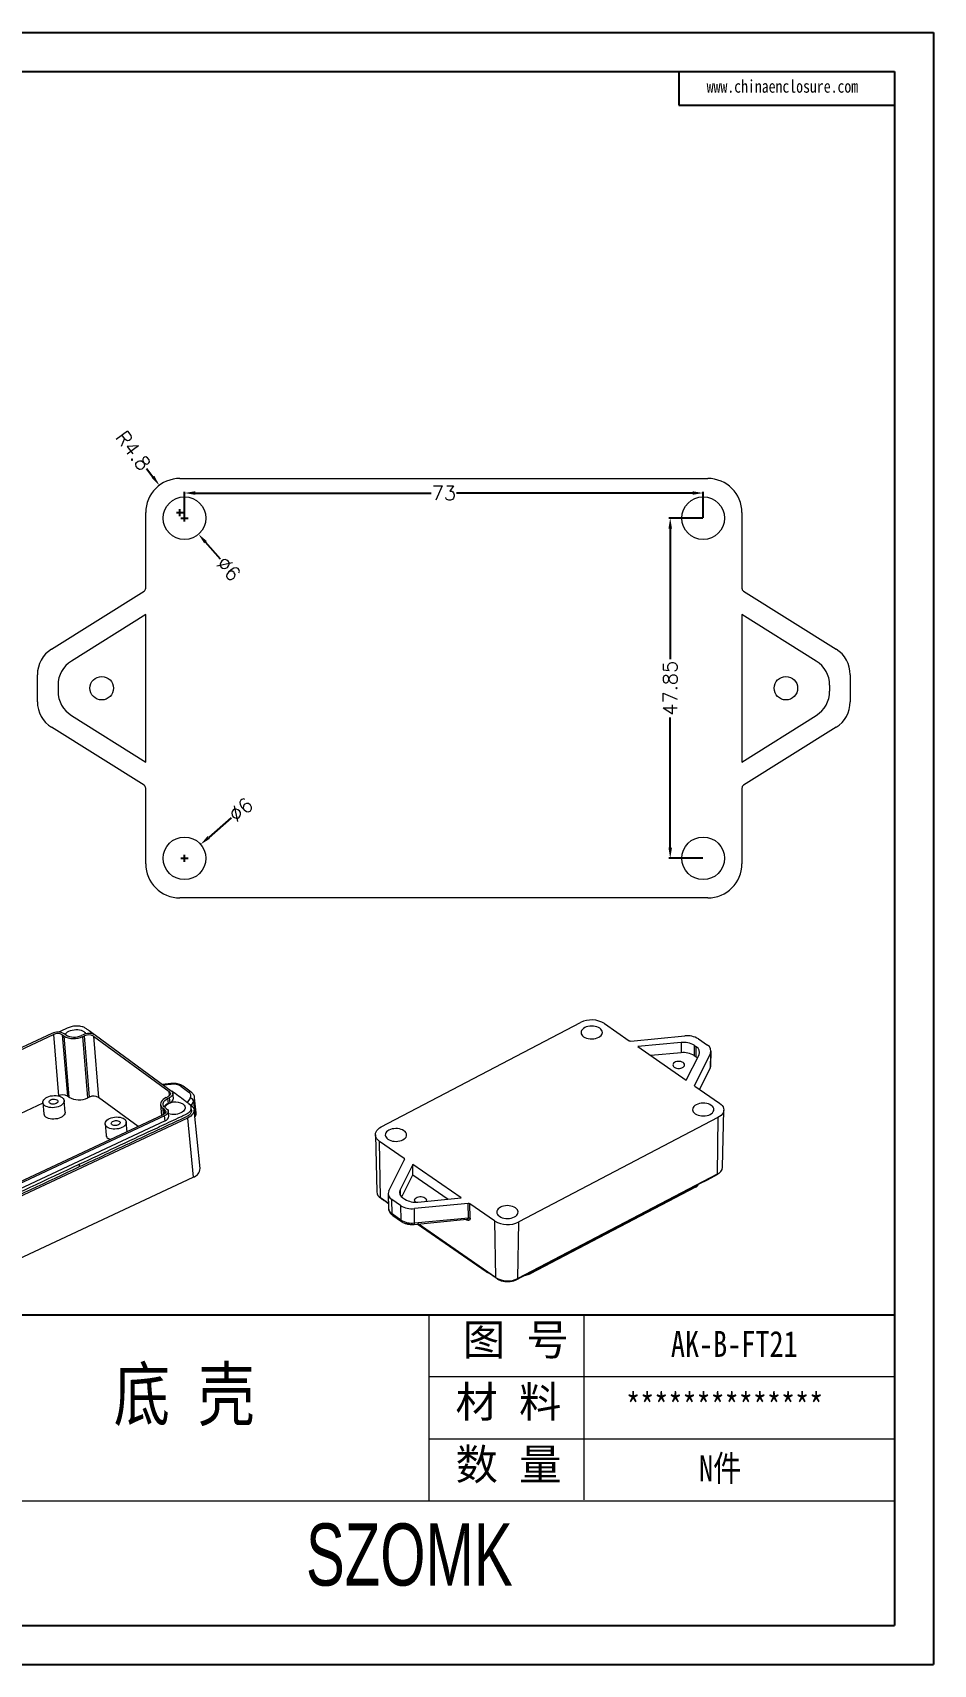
# Model space of a CAD drawing. Header units: inches. Extents: x 2651 to 3284, y 889 to 1119.
# Drawn here: x 3157 to 3283.8, y 889.4 to 1118.9 of the extents above; entities that cross this region are included whole.
import ezdxf

# ---------------------------------------------------------------- set-up
doc = ezdxf.new("R2010")
doc.units = ezdxf.units.IN
doc.header["$LTSCALE"] = 0.5
doc.layers.add('文字', color=81, linetype='Continuous')
doc.layers.add('粗实线', color=7, linetype='Continuous', lineweight=30)
doc.layers.add('细实线', color=3, linetype='Continuous', lineweight=9)
doc.styles.get("Standard").update_dxf_attribs({"font": 'txt', "bigfont": 'gbcbig.shx'})
doc.styles.add('宋体', font='', dxfattribs={"width": 0.8, "height": 3.5})
doc.styles.add('长仿宋', font='', dxfattribs={"width": 0.7, "height": 4})
doc.styles.get('宋体').set_extended_font_data('SimSun')
doc.styles.get('长仿宋').set_extended_font_data('SimSun')
doc.dimstyles.new('2', dxfattribs={"dimtxt": 2, "dimasz": 1.5, "dimexe": 0.18, "dimexo": 0.0625, "dimgap": 0.1, "dimtad": 0, "dimzin": 12, "dimdsep": 46, "dimtxsty": 'Standard', "dimcen": 0.5, "dimclrd": 3, "dimclre": 3, "dimadec": 0, "dimazin": 0, "dimtfac": 1, "dimtofl": 0, "dimtmove": 0, "dimatfit": 3, "dimfxl": 1, "dimtolj": 1, "dimtzin": 0, "dimarcsym": 0})

# ---------------------------------------------------------------- blocks, each defined once
blk = doc.blocks.new('*D225')
at = {"color": 3, "lineweight": -2}
for p, q in [((3173.03, 1057.65), (3173.94, 1056.46)), ((3177.23, 1051.42), (3178.23, 1051.42)), ((3177.73, 1050.92), (3177.73, 1051.92))]:
    blk.add_line(p, q, dxfattribs=at)
at = {"color": 3}
blk.add_solid([(3174.13, 1056.61), (3173.74, 1056.31), (3174.84, 1055.26)], dxfattribs=at)
at = {"layer": 'Defpoints', "color": 0}
for p in [(3174.84, 1055.26), (3177.73, 1051.42)]:
    blk.add_point(p, dxfattribs=at)
at = {"color": 0, "insert": (3171.17, 1060.13), "char_height": 2, "attachment_point": 5, "rotation": 306.9925}
blk.add_mtext('\\A1;R4.8', dxfattribs=at)
blk = doc.blocks.new('*D227')
at = {"color": 3, "lineweight": -2}
for p, q in [((3178.38, 1050.15), (3178.38, 1051.15)), ((3177.88, 1050.65), (3178.88, 1050.65)), ((3183.43, 1044.86), (3181.34, 1047.26))]:
    blk.add_line(p, q, dxfattribs=at)
at = {"color": 3}
blk.add_solid([(3181.52, 1047.42), (3181.15, 1047.1), (3180.35, 1048.39)], dxfattribs=at)
at = {"layer": 'Defpoints', "color": 0}
for p in [(3176.4, 1052.91), (3180.35, 1048.39)]:
    blk.add_point(p, dxfattribs=at)
at = {"color": 0, "insert": (3184.59, 1043.53), "char_height": 2, "attachment_point": 5, "rotation": 311.1163}
blk.add_mtext('\\A1;∅6', dxfattribs=at)
blk = doc.blocks.new('*D228')
at = {"color": 3, "lineweight": -2}
for p, q in [((3184.96, 1008.48), (3181.78, 1005.74)), ((3178.38, 1002.3), (3178.38, 1003.3)), ((3177.88, 1002.8), (3178.88, 1002.8))]:
    blk.add_line(p, q, dxfattribs=at)
at = {"color": 3}
blk.add_solid([(3181.62, 1005.93), (3181.95, 1005.55), (3180.65, 1004.76)], dxfattribs=at)
at = {"layer": 'Defpoints', "color": 0}
for p in [(3180.65, 1004.76), (3176.1, 1000.84)]:
    blk.add_point(p, dxfattribs=at)
at = {"color": 0, "insert": (3186.3, 1009.64), "char_height": 2, "attachment_point": 5, "rotation": 40.7931}
blk.add_mtext('\\A1;∅6', dxfattribs=at)
blk = doc.blocks.new('*D229')
at = {"color": 3, "lineweight": -2}
for p, q in [((3178.38, 1050.71), (3178.38, 1054.36)), ((3179.88, 1054.18), (3213.11, 1054.18)), ((3249.88, 1054.18), (3216.64, 1054.18)), ((3251.38, 1050.71), (3251.38, 1054.36))]:
    blk.add_line(p, q, dxfattribs=at)
at = {"color": 3}
for points in [[(3179.88, 1054.43), (3179.88, 1053.93), (3178.38, 1054.18)], [(3249.88, 1054.43), (3249.88, 1053.93), (3251.38, 1054.18)]]:
    blk.add_solid(points, dxfattribs=at)
at = {"layer": 'Defpoints', "color": 0}
for p in [(3251.38, 1054.18), (3178.38, 1050.65), (3251.38, 1050.65)]:
    blk.add_point(p, dxfattribs=at)
at = {"color": 0, "insert": (3214.88, 1054.18), "char_height": 2, "attachment_point": 5}
blk.add_mtext('\\A1;73', dxfattribs=at)
blk = doc.blocks.new('*D230')
at = {"color": 3, "lineweight": -2}
for p, q in [((3251.31, 1050.65), (3246.56, 1050.65)), ((3246.74, 1049.15), (3246.74, 1030.82)), ((3246.74, 1004.3), (3246.74, 1022.62)), ((3251.31, 1002.8), (3246.56, 1002.8))]:
    blk.add_line(p, q, dxfattribs=at)
at = {"color": 3}
for points in [[(3246.49, 1049.15), (3246.99, 1049.15), (3246.74, 1050.65)], [(3246.49, 1004.3), (3246.99, 1004.3), (3246.74, 1002.8)]]:
    blk.add_solid(points, dxfattribs=at)
at = {"layer": 'Defpoints', "color": 0}
for p in [(3246.74, 1050.65), (3251.38, 1050.65), (3251.38, 1002.8)]:
    blk.add_point(p, dxfattribs=at)
at = {"color": 0, "insert": (3246.74, 1026.72), "char_height": 2, "attachment_point": 5, "rotation": 90}
blk.add_mtext('\\A1;47.85', dxfattribs=at)

msp = doc.modelspace()

# ---------------------------------------------------------------- linework, layer by layer
for p, q in [((2959.212, 1118.928), (3283.778, 1118.928)), ((3283.778, 1118.928), (3283.778, 889.437)), ((2967.611, 1113.464), (3278.314, 1113.464)), ((3247.958, 1113.464), (3247.958, 1108.721)), ((3278.314, 1113.464), (3278.314, 894.901)), ((3247.958, 1108.721), (3278.314, 1108.721)), ((3081.608, 938.614), (3278.314, 938.614)), ((2967.611, 894.901), (3278.314, 894.901)), ((2959.212, 889.437), (3283.778, 889.437))]:
    msp.add_line(p, q)
at = {"color": 7, "linetype": 'Continuous', "lineweight": 15}
for p, q in [((3177.726, 1056.225), (3252.026, 1056.225)), ((3172.926, 1040.802), (3172.926, 1051.425)), ((3256.826, 1051.425), (3256.826, 1040.802)), ((3159.669, 1032.225), (3172.691, 1040.378)), ((3257.061, 1040.378), (3270.082, 1032.225)), ((3172.926, 1037.103), (3162.453, 1030.546)), ((3172.926, 1016.346), (3172.926, 1037.103)), ((3267.299, 1030.546), (3256.826, 1037.103)), ((3256.826, 1037.103), (3256.826, 1016.346)), ((3157.676, 1024.825), (3157.676, 1028.625)), ((3272.076, 1028.625), (3272.076, 1024.825)), ((3160.576, 1027.156), (3160.576, 1026.294)), ((3269.176, 1027.156), (3269.176, 1026.294)), ((3162.453, 1022.903), (3172.926, 1016.346)), ((3256.826, 1016.346), (3267.299, 1022.903)), ((3172.691, 1013.072), (3159.669, 1021.225)), ((3270.082, 1021.225), (3257.061, 1013.072)), ((3172.926, 1002.025), (3172.926, 1012.648)), ((3256.826, 1012.648), (3256.826, 1002.025)), ((3252.026, 997.225), (3177.726, 997.225)), ((3159.715, 978.173), (3134.774, 966.5)), ((3134.979, 966.35), (3159.92, 978.024)), ((3159.92, 978.024), (3160.637, 969.402)), ((3161.173, 977.98), (3161.38, 977.828)), ((3161.173, 977.98), (3161.891, 969.358)), ((3161.38, 977.828), (3162.098, 969.207)), ((3161.663, 977.961), (3161.456, 978.112)), ((3164.093, 977.994), (3163.857, 977.884)), ((3164.062, 977.734), (3164.298, 977.844)), ((3164.779, 969.113), (3164.062, 977.734)), ((3165.015, 969.223), (3164.298, 977.844)), ((3165.552, 977.8), (3176.235, 969.99)), ((3165.552, 977.8), (3166.269, 969.179)), ((3165.835, 977.933), (3176.518, 970.123)), ((3206.064, 965.029), (3234.105, 979.702)), ((3237.491, 979.561), (3240.975, 977.154)), ((3241.203, 977.104), (3248.791, 977.828)), ((3248.291, 976.898), (3242.188, 976.316)), ((3242.188, 976.316), (3248.996, 971.611)), ((3248.293, 975.459), (3244.017, 975.052)), ((3248.291, 976.898), (3248.293, 975.459)), ((3250.112, 976.5), (3250.394, 976.304)), ((3250.112, 976.5), (3250.113, 975.062)), ((3250.396, 974.866), (3250.394, 976.304)), ((3250.724, 977.405), (3251.971, 976.544)), ((3252.449, 973.647), (3252.491, 975.691)), ((3248.996, 971.611), (3250.798, 975.165)), ((3250.113, 975.062), (3250.396, 974.866)), ((3252.399, 975.335), (3250.159, 970.915)), ((3250.879, 970.31), (3252.326, 973.166)), ((3252.399, 975.335), (3252.359, 973.298)), ((3176.474, 971.125), (3175.299, 971.014)), ((3250.209, 970.773), (3253.693, 968.365)), ((3158.444, 968.456), (3158.577, 966.855)), ((3160.637, 969.402), (3160.596, 969.383)), ((3161.567, 967.104), (3161.434, 968.705)), ((3162.098, 969.207), (3161.891, 969.358)), ((3165.015, 969.223), (3164.779, 969.113)), ((3171.867, 965.086), (3166.269, 969.179)), ((3175.797, 969.155), (3176.033, 969.265)), ((3176.002, 969.005), (3176.238, 969.115)), ((3176.002, 969.005), (3176.06, 968.307)), ((3176.238, 969.115), (3176.296, 968.418)), ((3176.811, 969.055), (3176.753, 969.753)), ((3177.869, 970.746), (3178.979, 969.934)), ((3179.309, 969.927), (3178.198, 970.739)), ((3179.658, 968.597), (3179.874, 966.489)), ((3180.026, 967.022), (3179.807, 969.119)), ((3158.451, 968.379), (3140.385, 959.923)), ((3178.801, 966.271), (3148.767, 952.214)), ((3175.372, 966.727), (3150.431, 955.053)), ((3175.577, 966.577), (3150.636, 954.904)), ((3175.004, 968.172), (3175.134, 966.615)), ((3175.574, 967.452), (3175.367, 967.604)), ((3175.635, 965.879), (3175.577, 966.577)), ((3175.857, 967.585), (3175.649, 967.736)), ((3176.06, 968.307), (3176.296, 968.418)), ((3176.15, 966.517), (3176.092, 967.215)), ((3178.801, 966.271), (3179.59, 957.944)), ((3178.958, 968.313), (3179.299, 968.064)), ((3179.361, 967.377), (3179.33, 967.746)), ((3180.578, 959.185), (3179.716, 967.421)), ((3179.822, 966.413), (3179.874, 966.489)), ((3253.456, 966.329), (3225.415, 951.657)), ((3253.456, 966.329), (3253.351, 958.378)), ((3254.116, 959.372), (3254.281, 967.401)), ((3175.635, 965.879), (3150.694, 954.206)), ((3167.2, 965.448), (3167.333, 963.847)), ((3170.301, 964.354), (3170.19, 965.697)), ((3205.239, 963.919), (3205.424, 955.89)), ((3209.311, 960.586), (3205.827, 962.993)), ((3205.969, 955.032), (3205.827, 962.993)), ((3163.544, 959.765), (3163.575, 959.395)), ((3207.121, 956.024), (3209.362, 960.443)), ((3210.524, 959.747), (3208.722, 956.193)), ((3217.332, 955.043), (3210.524, 959.747)), ((3210.526, 958.309), (3210.524, 959.747)), ((3149.556, 943.887), (3179.59, 957.944)), ((3208.948, 955.197), (3210.526, 958.309)), ((3210.526, 958.309), (3215.505, 954.869)), ((3253.351, 958.378), (3225.31, 943.706)), ((3207.06, 954.278), (3205.969, 955.032)), ((3207.029, 955.634), (3207.076, 953.589)), ((3208.796, 953.953), (3207.55, 954.814)), ((3207.586, 952.787), (3207.55, 954.814)), ((3209.126, 955.054), (3209.409, 954.859)), ((3211.229, 954.461), (3217.332, 955.043)), ((3250.313, 956.552), (3227.027, 944.368)), ((3208.832, 951.926), (3207.586, 952.787)), ((3207.679, 952.58), (3208.925, 951.719)), ((3208.796, 953.953), (3208.832, 951.926)), ((3210.725, 951.513), (3210.729, 953.531)), ((3218.318, 954.254), (3210.729, 953.531)), ((3218.338, 952.239), (3218.318, 954.254)), ((3222.029, 951.797), (3218.545, 954.205)), ((3218.565, 952.189), (3218.545, 954.205)), ((3210.694, 951.319), (3218.131, 952.028)), ((3210.725, 951.513), (3218.338, 952.239)), ((3220.826, 944.651), (3211.119, 951.359)), ((3214.341, 949.215), (3211.224, 951.369)), ((3222.171, 943.835), (3211.264, 951.373)), ((3218.101, 952.036), (3218.13, 952.038)), ((3222.029, 951.797), (3222.171, 943.835)), ((3225.31, 943.706), (3225.415, 951.657))]:
    msp.add_line(p, q, dxfattribs=at)
at = {"color": 8, "linetype": 'Continuous', "lineweight": 15}
for p, q in [((3252.359, 973.298), (3250.853, 970.328)), ((3175.406, 970.935), (3176.487, 971.037)), ((3250.157, 970.832), (3250.159, 970.915)), ((3176.281, 969.434), (3176.235, 969.99)), ((3179.163, 969.081), (3178.744, 968.47)), ((3179.658, 968.597), (3179.295, 968.067)), ((3175.437, 966.76), (3175.367, 967.604)), ((3175.62, 966.896), (3175.574, 967.452)), ((3209.311, 960.586), (3209.317, 960.355)), ((3208.722, 956.193), (3208.723, 955.49)), ((3250.313, 956.714), (3250.313, 956.552)), ((3217.984, 952.014), (3218, 952.002)), ((3239.096, 950.844), (3239.096, 950.919)), ((3214.341, 949.215), (3214.341, 949.247)), ((3220.826, 944.734), (3220.826, 944.651)), ((3227.027, 944.368), (3227.027, 944.53))]:
    msp.add_line(p, q, dxfattribs=at)
at = {"color": 7, "linetype": 'Continuous', "lineweight": 15, "flags": 128}
for points in [[(3161.566, 978.032), (3161.629, 978.13), (3161.756, 978.267), (3161.921, 978.392), (3162.118, 978.5), (3162.342, 978.589), (3162.586, 978.655), (3162.842, 978.698), (3163.103, 978.715), (3163.36, 978.706), (3163.607, 978.671), (3163.834, 978.611), (3164.037, 978.529), (3164.207, 978.426), (3164.341, 978.307), (3164.434, 978.173), (3164.459, 978.118)], [(3236.821, 978.902), (3236.633, 979.011), (3236.416, 979.099), (3236.177, 979.163), (3235.923, 979.2), (3235.662, 979.211), (3235.402, 979.195), (3235.151, 979.151), (3234.916, 979.082), (3234.704, 978.99), (3234.523, 978.876), (3234.377, 978.746), (3234.27, 978.602), (3234.207, 978.45), (3234.189, 978.293), (3234.216, 978.137), (3234.288, 977.985), (3234.403, 977.844), (3234.556, 977.717), (3234.744, 977.608), (3234.961, 977.52), (3235.2, 977.457), (3235.454, 977.419), (3235.714, 977.408), (3235.974, 977.425), (3236.226, 977.468), (3236.461, 977.537), (3236.672, 977.63), (3236.854, 977.743), (3237, 977.873), (3237.107, 978.017), (3237.17, 978.17), (3237.188, 978.326), (3237.161, 978.483), (3237.089, 978.634), (3236.974, 978.775), (3236.821, 978.902)], [(3247.311, 973.424), (3247.459, 973.343), (3247.634, 973.287), (3247.826, 973.257), (3248.025, 973.256), (3248.219, 973.284), (3248.396, 973.339), (3248.546, 973.417), (3248.66, 973.515), (3248.733, 973.627), (3248.759, 973.745), (3248.737, 973.864), (3248.668, 973.976), (3248.556, 974.075), (3248.409, 974.155), (3248.234, 974.212), (3248.041, 974.241), (3247.842, 974.242), (3247.648, 974.215), (3247.472, 974.16), (3247.321, 974.081), (3247.207, 973.983), (3247.135, 973.872), (3247.109, 973.753), (3247.131, 973.635), (3247.2, 973.522), (3247.311, 973.424)], [(3250.574, 974.723), (3250.549, 974.745), (3250.396, 974.866)], [(3158.726, 968.013), (3158.592, 968.133), (3158.499, 968.267), (3158.45, 968.41), (3158.446, 968.558), (3158.488, 968.707), (3158.573, 968.852), (3158.7, 968.989), (3158.865, 969.114), (3159.062, 969.222), (3159.286, 969.311), (3159.53, 969.377), (3159.786, 969.42), (3160.047, 969.437), (3160.304, 969.428), (3160.551, 969.393), (3160.779, 969.333), (3160.981, 969.251), (3161.152, 969.148), (3161.285, 969.028), (3161.378, 968.895), (3161.428, 968.752), (3161.432, 968.604), (3161.39, 968.455), (3161.305, 968.309), (3161.178, 968.173), (3161.013, 968.048), (3160.816, 967.94), (3160.592, 967.851), (3160.348, 967.784), (3160.092, 967.742), (3159.831, 967.725), (3159.574, 967.734), (3159.327, 967.769), (3159.099, 967.828), (3158.897, 967.911), (3158.726, 968.013)], [(3159.434, 968.344), (3159.354, 968.425), (3159.317, 968.518), (3159.327, 968.615), (3159.382, 968.709), (3159.478, 968.794), (3159.609, 968.863), (3159.764, 968.912), (3159.932, 968.935), (3160.1, 968.933), (3160.257, 968.904), (3160.39, 968.851), (3160.489, 968.779), (3160.548, 968.691), (3160.561, 968.596), (3160.529, 968.499), (3160.452, 968.408), (3160.338, 968.33), (3160.194, 968.271), (3160.031, 968.235), (3159.861, 968.224), (3159.697, 968.24), (3159.551, 968.281), (3159.434, 968.344)], [(3175.797, 969.155), (3175.568, 969.031), (3175.372, 968.889), (3175.214, 968.734), (3175.098, 968.569), (3175.027, 968.399), (3175.002, 968.226), (3175.025, 968.056), (3175.095, 967.893), (3175.21, 967.741), (3175.367, 967.604)], [(3175.649, 967.736), (3175.509, 967.862), (3175.411, 968.002), (3175.36, 968.152), (3175.356, 968.308), (3175.399, 968.464), (3175.489, 968.617), (3175.622, 968.761), (3175.795, 968.891), (3176.002, 969.005)], [(3176.235, 969.99), (3176.323, 969.909), (3176.381, 969.817), (3176.404, 969.719), (3176.394, 969.618), (3176.349, 969.519), (3176.272, 969.425), (3176.165, 969.339), (3176.033, 969.265)], [(3176.518, 970.123), (3176.641, 970.009), (3176.72, 969.882), (3176.753, 969.746), (3176.738, 969.606), (3176.676, 969.468), (3176.569, 969.337), (3176.421, 969.218), (3176.238, 969.115)], [(3161.567, 967.104), (3161.565, 967.002), (3161.523, 966.853), (3161.438, 966.708), (3161.311, 966.571), (3161.146, 966.447), (3160.949, 966.339), (3160.725, 966.25), (3160.481, 966.183), (3160.225, 966.141), (3159.964, 966.124), (3159.707, 966.133), (3159.46, 966.168), (3159.233, 966.227), (3159.03, 966.309), (3158.859, 966.412)], [(3167.482, 965.005), (3167.348, 965.125), (3167.255, 965.259), (3167.206, 965.402), (3167.202, 965.55), (3167.244, 965.699), (3167.329, 965.844), (3167.456, 965.981), (3167.621, 966.105), (3167.818, 966.214), (3168.042, 966.303), (3168.286, 966.369), (3168.542, 966.412), (3168.803, 966.429), (3169.06, 966.42), (3169.307, 966.385), (3169.534, 966.325), (3169.737, 966.243), (3169.907, 966.14), (3170.041, 966.02), (3170.134, 965.887), (3170.183, 965.744), (3170.187, 965.595), (3170.146, 965.447), (3170.06, 965.301), (3169.933, 965.164), (3169.769, 965.04), (3169.572, 964.932), (3169.348, 964.843), (3169.104, 964.776), (3168.848, 964.734), (3168.587, 964.717), (3168.329, 964.726), (3168.083, 964.761), (3167.855, 964.82), (3167.653, 964.902), (3167.482, 965.005)], [(3175.574, 967.452), (3175.662, 967.371), (3175.72, 967.279), (3175.743, 967.181), (3175.733, 967.08), (3175.688, 966.981), (3175.611, 966.887), (3175.504, 966.801), (3175.372, 966.727)], [(3175.857, 967.585), (3175.98, 967.471), (3176.059, 967.344), (3176.092, 967.208), (3176.077, 967.068), (3176.015, 966.93), (3175.908, 966.799), (3175.76, 966.68), (3175.577, 966.577)], [(3178.194, 968.202), (3178.327, 968.082), (3178.42, 967.948), (3178.47, 967.805), (3178.473, 967.657), (3178.432, 967.508), (3178.347, 967.363), (3178.22, 967.226), (3178.055, 967.101), (3177.858, 966.993), (3177.634, 966.904), (3177.39, 966.838), (3177.134, 966.795), (3176.873, 966.778), (3176.616, 966.787), (3176.369, 966.822), (3176.141, 966.881), (3176.119, 966.889)], [(3179.299, 968.064), (3179.466, 967.92), (3179.593, 967.762), (3179.677, 967.593), (3179.717, 967.416), (3179.712, 967.235), (3179.661, 967.055), (3179.567, 966.877), (3179.431, 966.707), (3179.255, 966.547), (3179.044, 966.401), (3178.801, 966.271)], [(3250.25, 966.872), (3250.438, 966.763), (3250.655, 966.675), (3250.894, 966.612), (3251.147, 966.574), (3251.408, 966.563), (3251.668, 966.58), (3251.919, 966.623), (3252.154, 966.692), (3252.366, 966.785), (3252.548, 966.898), (3252.694, 967.028), (3252.8, 967.172), (3252.864, 967.325), (3252.882, 967.481), (3252.855, 967.638), (3252.783, 967.789), (3252.668, 967.93), (3252.514, 968.057), (3252.326, 968.166), (3252.109, 968.254), (3251.871, 968.318), (3251.617, 968.355), (3251.356, 968.366), (3251.096, 968.35), (3250.845, 968.306), (3250.61, 968.237), (3250.398, 968.145), (3250.217, 968.031), (3250.07, 967.901), (3249.964, 967.757), (3249.901, 967.605), (3249.882, 967.448), (3249.91, 967.291), (3249.982, 967.14), (3250.096, 966.999), (3250.25, 966.872)], [(3253.693, 968.365), (3253.899, 968.201), (3254.063, 968.02), (3254.183, 967.828), (3254.257, 967.627), (3254.282, 967.421), (3254.258, 967.216), (3254.185, 967.015), (3254.066, 966.821), (3253.902, 966.641), (3253.698, 966.475), (3253.456, 966.329)], [(3168.189, 965.336), (3168.11, 965.417), (3168.073, 965.509), (3168.083, 965.607), (3168.138, 965.701), (3168.234, 965.786), (3168.365, 965.855), (3168.52, 965.904), (3168.688, 965.927), (3168.856, 965.925), (3169.013, 965.896), (3169.146, 965.843), (3169.245, 965.771), (3169.304, 965.683), (3169.317, 965.588), (3169.285, 965.491), (3169.208, 965.4), (3169.094, 965.322), (3168.95, 965.263), (3168.787, 965.227), (3168.617, 965.216), (3168.453, 965.232), (3168.307, 965.273), (3168.189, 965.336)], [(3205.827, 962.993), (3205.622, 963.158), (3205.457, 963.338), (3205.337, 963.531), (3205.264, 963.732), (3205.239, 963.937), (3205.263, 964.143), (3205.335, 964.344), (3205.454, 964.537), (3205.618, 964.718), (3205.823, 964.883), (3206.064, 965.029)], [(3207.006, 963.301), (3207.194, 963.192), (3207.411, 963.105), (3207.65, 963.041), (3207.903, 963.003), (3208.164, 962.992), (3208.424, 963.009), (3208.676, 963.052), (3208.911, 963.121), (3209.122, 963.214), (3209.304, 963.327), (3209.45, 963.458), (3209.556, 963.601), (3209.62, 963.754), (3209.638, 963.911), (3209.611, 964.067), (3209.539, 964.218), (3209.424, 964.359), (3209.27, 964.486), (3209.082, 964.595), (3208.866, 964.683), (3208.627, 964.747), (3208.373, 964.785), (3208.112, 964.795), (3207.852, 964.779), (3207.601, 964.735), (3207.366, 964.666), (3207.154, 964.574), (3206.973, 964.461), (3206.826, 964.33), (3206.72, 964.186), (3206.657, 964.034), (3206.638, 963.877), (3206.666, 963.721), (3206.738, 963.57), (3206.852, 963.428), (3207.006, 963.301)], [(3167.925, 963.241), (3167.786, 963.301), (3167.615, 963.404)], [(3210.916, 954.446), (3210.856, 954.505), (3210.787, 954.618), (3210.765, 954.736), (3210.791, 954.855), (3210.863, 954.966), (3210.978, 955.064), (3211.128, 955.143), (3211.305, 955.198), (3211.498, 955.225), (3211.697, 955.224), (3211.89, 955.195), (3212.065, 955.138), (3212.213, 955.058), (3212.324, 954.959), (3212.393, 954.847), (3212.415, 954.728), (3212.389, 954.61), (3212.369, 954.57)], [(3224.964, 953.641), (3224.776, 953.75), (3224.559, 953.838), (3224.32, 953.902), (3224.067, 953.94), (3223.806, 953.95), (3223.546, 953.934), (3223.295, 953.89), (3223.06, 953.821), (3222.848, 953.729), (3222.666, 953.616), (3222.52, 953.485), (3222.414, 953.341), (3222.35, 953.189), (3222.332, 953.032), (3222.359, 952.876), (3222.431, 952.725), (3222.546, 952.583), (3222.7, 952.456), (3222.888, 952.347), (3223.105, 952.26), (3223.343, 952.196), (3223.597, 952.158), (3223.858, 952.147), (3224.118, 952.164), (3224.369, 952.207), (3224.604, 952.276), (3224.816, 952.369), (3224.998, 952.482), (3225.144, 952.612), (3225.25, 952.756), (3225.313, 952.909), (3225.332, 953.066), (3225.304, 953.222), (3225.232, 953.373), (3225.118, 953.514), (3224.964, 953.641)], [(3220.826, 944.651), (3221.004, 944.55), (3221.169, 944.485)]]:
    msp.add_lwpolyline(points, dxfattribs=at)
at = {"color": 8, "linetype": 'Continuous', "lineweight": 15, "flags": 128}
msp.add_lwpolyline([(3252.326, 973.166), (3252.348, 973.223), (3252.359, 973.298)], dxfattribs=at)
at = {"color": 7, "linetype": 'Continuous', "lineweight": 15}
for centre, radius in [((3178.376, 1050.65), 3), ((3251.376, 1050.65), 3), ((3166.726, 1026.725), 1.65), ((3263.026, 1026.725), 1.65), ((3178.376, 1002.8), 3), ((3251.376, 1002.8), 3)]:
    msp.add_circle(centre, radius, dxfattribs=at)
for centre, radius, start, end in [((3177.726, 1051.425), 4.8, 90, 180), ((3252.026, 1051.425), 4.8, 0, 90), ((3161.923, 1028.625), 4.247, 122.05086, 180), ((3164.576, 1027.156), 4, 122.05086, 180), ((3265.176, 1027.156), 4, 0, 57.94914), ((3267.828, 1028.625), 4.247, 0, 57.94914), ((3164.576, 1026.294), 4, 180, 237.94914), ((3265.176, 1026.294), 4, 302.05086, 0), ((3161.923, 1024.825), 4.247, 180, 237.94914), ((3267.828, 1024.825), 4.247, 302.05086, 0), ((3177.726, 1002.025), 4.8, 180, 270), ((3252.026, 1002.025), 4.8, 270, 0), ((3235.671, 976.547), 3.522, 58.87329, 116.39069), ((3160.527, 976.487), 1.872, 60.25394, 115.71917), ((3160.505, 976.809), 1.348, 60.25394, 115.71917), ((3162.81, 980.309), 2.863, 240.0415, 295.93161), ((3162.833, 979.987), 2.34, 240.00441, 295.96871), ((3164.906, 976.307), 1.872, 60.25394, 115.71918), ((3164.883, 976.63), 1.348, 60.25394, 115.71917), ((3249.153, 974.848), 3.002, 58.43594, 96.91873), ((3248.632, 974.091), 2.827, 58.43594, 96.91873), ((3248.633, 972.653), 2.827, 58.43594, 96.91873), ((3249.99, 975.52), 0.882, 336.28388, 62.72179), ((3251.541, 975.711), 0.937, 336.28388, 62.72179), ((3161.222, 968.188), 1.348, 60.25394, 115.71917), ((3163.527, 971.687), 2.863, 240.0415, 295.93161), ((3165.6, 968.009), 1.348, 60.25394, 115.71917), ((3177.101, 966.472), 2.046, 57.71641, 139.01241), ((3176.104, 969.1), 0.709, 285.75083, 356.4169), ((3179.067, 968.488), 0.601, 10.50148, 80.86244), ((3159.186, 966.931), 0.614, 187.12794, 237.83147), ((3176.534, 967.153), 1.248, 112.33375, 145.31452), ((3175.442, 966.562), 0.709, 285.75083, 356.4169), ((3179.241, 966.957), 0.787, 323.50829, 4.7377), ((3167.942, 963.923), 0.614, 187.12794, 237.83147), ((3252.887, 959.527), 1.239, 291.98455, 352.8096), ((3179.227, 959.247), 1.352, 285.58882, 357.40282), ((3206.545, 956), 1.126, 185.59435, 239.25567), ((3207.979, 955.647), 0.937, 156.28388, 242.72179), ((3209.53, 955.838), 0.882, 156.28388, 242.72179), ((3210.889, 957.267), 2.827, 238.43594, 276.91873), ((3249.952, 957.319), 0.848, 295.21266, 329.89418), ((3210.367, 956.511), 3.002, 238.43594, 276.91873), ((3210.371, 954.43), 2.939, 238.43594, 276.91873), ((3223.85, 954.812), 3.522, 238.87329, 296.39069), ((3223.86, 946.652), 3.284, 239.06032, 296.20366), ((3226.259, 945.904), 1.718, 274.96622, 296.57489)]:
    msp.add_arc(centre, radius, start, end, dxfattribs=at)
at = {"color": 8, "linetype": 'Continuous', "lineweight": 15}
for centre, radius, start, end in [((3251.651, 973.667), 0.798, 332.44639, 358.57171), ((3176.041, 971.016), 0.446, 2.68859, 14.02568), ((3178.028, 970.472), 0.317, 57.49343, 120.10484), ((3179.138, 969.659), 0.317, 57.66128, 120.09326), ((3179.038, 969.056), 0.771, 323.51796, 4.45611), ((3208.108, 953.682), 1.036, 185.11595, 239.73407), ((3207.829, 952.772), 0.244, 176.47457, 231.96563), ((3209.075, 951.911), 0.243, 176.45737, 232.21808), ((3210.421, 951.461), 0.308, 332.54605, 9.72619)]:
    msp.add_arc(centre, radius, start, end, dxfattribs=at)
at = {"color": 7, "linetype": 'Continuous', "lineweight": 15}
for centre, major_axis, ratio, start_param, end_param in [((3172.426, 1040.802), (0.438, -0.242), 0.999801, 5.777568, 6.7888026), ((3257.326, 1040.802), (0.438, 0.242), 0.999801, 2.6359754, 3.6472099), ((3172.426, 1012.648), (-0.438, -0.242), 0.999801, 2.6359754, 3.6472099), ((3257.326, 1012.648), (-0.438, 0.242), 0.999801, 5.777568, 6.7888026), ((3241.164, 977.253), (0.25, 0), 0.6013074, 3.8562624, 4.8674969), ((3250.398, 970.872), (0.25, 0), 0.6011066, 2.8449098, 3.8561444), ((3209.123, 960.487), (0.25, 0), 0.6011066, 5.9865025, 6.9977371), ((3218.356, 954.106), (0.25, 0), 0.6013074, 0.7146697, 1.7259043)]:
    msp.add_ellipse(centre, major_axis=major_axis, ratio=ratio, start_param=start_param, end_param=end_param, dxfattribs=at)
for points, knots in [([(3165.716, 977.994), (3165.457, 978.182), (3165.084, 978.454), (3164.659, 978.77), (3164.423, 978.934), (3164.208, 979.042), (3163.953, 979.126), (3163.668, 979.185), (3163.362, 979.215), (3163.049, 979.214), (3162.733, 979.183), (3162.429, 979.122), (3162.137, 979.034), (3161.552, 978.769), (3161.063, 978.537), (3160.659, 978.346)], [0, 0, 0, 0, 0.2026219, 0.2924299, 0.3377596, 0.3829574, 0.4304998, 0.4794202, 0.5269631, 0.5758858, 0.6234257, 0.6723464, 0.7199031, 0.768772, 1, 1, 1, 1]), ([(3252.324, 973.167), (3252.348, 973.216), (3252.4, 973.325), (3252.441, 973.488), (3252.444, 973.6), (3252.445, 973.646)], [0, 0, 0, 0, 0.326955, 0.7254234, 1, 1, 1, 1]), ([(3178.198, 970.739), (3178.085, 970.809), (3177.861, 970.95), (3177.424, 971.081), (3176.953, 971.149), (3176.633, 971.133), (3176.474, 971.125)], [0, 0, 0, 0, 0.25513742, 0.50701495, 0.75538015, 1, 1, 1, 1]), ([(3163.544, 959.765), (3166.999, 961.382), (3170.454, 962.999), (3174.772, 965.02), (3175.635, 965.424), (3176.931, 966.03), (3177.363, 966.233), (3178.01, 966.536), (3178.226, 966.637), (3178.496, 966.763), (3178.551, 966.788), (3178.657, 966.84), (3178.708, 966.868), (3178.852, 966.954), (3178.937, 967.017), (3179.086, 967.15), (3179.149, 967.221), (3179.248, 967.366), (3179.284, 967.441), (3179.329, 967.593), (3179.337, 967.669), (3179.325, 967.818), (3179.304, 967.893), (3179.237, 968.035), (3179.19, 968.103), (3179.099, 968.199), (3179.065, 968.23), (3178.992, 968.289), (3178.953, 968.317), (3178.758, 968.46), (3178.602, 968.574), (3177.823, 969.143), (3177.2, 969.599), (3176.576, 970.054)], [0, 0, 0, 0, 0.5, 0.5, 0.625, 0.625, 0.6875, 0.6875, 0.71875, 0.71875, 0.7265625, 0.7265625, 0.734375, 0.734375, 0.75, 0.75, 0.765625, 0.765625, 0.78125, 0.78125, 0.796875, 0.796875, 0.8125, 0.8125, 0.828125, 0.828125, 0.8359375, 0.8359375, 0.84375, 0.84375, 0.875, 0.875, 1, 1, 1, 1]), ([(3179.806, 969.114), (3179.806, 969.118), (3179.805, 969.19), (3179.766, 969.331), (3179.686, 969.521), (3179.565, 969.693), (3179.44, 969.828), (3179.343, 969.897), (3179.306, 969.924)], [0, 0, 0, 0, 0.0125245, 0.2213461, 0.4426486, 0.6490404, 0.8627347, 1, 1, 1, 1]), ([(3179.358, 967.376), (3179.36, 967.369), (3179.374, 967.304), (3179.35, 967.175), (3179.284, 966.997), (3179.16, 966.824), (3178.993, 966.663), (3178.78, 966.518), (3177.879, 966.073), (3174.006, 964.309), (3169.049, 961.953), (3164.811, 959.973), (3163.575, 959.395)], [0, 0, 0, 0, 0.00184471, 0.01725034, 0.03265601, 0.04806055, 0.06346559, 0.07883766, 0.09424838, 0.23050443, 0.77552793, 1, 1, 1, 1]), ([(3138.707, 958.106), (3140.342, 956.911), (3141.976, 955.716), (3144.019, 954.222), (3144.428, 953.924), (3145.041, 953.475), (3145.245, 953.326), (3145.551, 953.102), (3145.654, 953.027), (3145.807, 952.915), (3145.858, 952.878), (3145.96, 952.803), (3146.014, 952.767), (3146.192, 952.668), (3146.332, 952.612), (3146.559, 952.548), (3146.637, 952.53), (3146.8, 952.5), (3146.885, 952.489), (3147.055, 952.473), (3147.141, 952.469), (3147.316, 952.468), (3147.405, 952.471), (3147.67, 952.49), (3147.843, 952.517), (3148.18, 952.599), (3148.339, 952.652), (3148.557, 952.749), (3148.628, 952.783), (3148.772, 952.851), (3148.843, 952.884), (3149.202, 953.052), (3149.489, 953.186), (3154.365, 955.469), (3158.955, 957.617), (3163.544, 959.765)], [0, 0, 0, 0, 0.25, 0.25, 0.3125, 0.3125, 0.34375, 0.34375, 0.359375, 0.359375, 0.3671875, 0.3671875, 0.375, 0.375, 0.390625, 0.390625, 0.3984375, 0.3984375, 0.40625, 0.40625, 0.4140625, 0.4140625, 0.421875, 0.421875, 0.4375, 0.4375, 0.453125, 0.453125, 0.4609375, 0.4609375, 0.46875, 0.46875, 0.5, 0.5, 1, 1, 1, 1]), ([(3163.575, 959.395), (3159.008, 957.258), (3154.441, 955.12), (3149.589, 952.849), (3149.303, 952.715), (3148.875, 952.515), (3148.733, 952.448), (3148.518, 952.348), (3148.445, 952.316), (3148.29, 952.259), (3148.211, 952.233), (3148.048, 952.189), (3147.964, 952.169), (3147.793, 952.138), (3147.705, 952.125), (3147.531, 952.107), (3147.444, 952.102), (3147.269, 952.098), (3147.181, 952.099), (3146.923, 952.115), (3146.759, 952.139), (3146.446, 952.214), (3146.304, 952.265), (3146.114, 952.358), (3146.054, 952.392), (3145.946, 952.465), (3145.896, 952.503), (3145.741, 952.616), (3145.639, 952.691), (3145.33, 952.917), (3145.124, 953.068), (3144.506, 953.52), (3144.094, 953.821), (3142.034, 955.327), (3140.386, 956.531), (3138.738, 957.736)], [0, 0, 0, 0, 0.5, 0.5, 0.53125, 0.53125, 0.546875, 0.546875, 0.5546875, 0.5546875, 0.5625, 0.5625, 0.5703125, 0.5703125, 0.578125, 0.578125, 0.5859375, 0.5859375, 0.59375, 0.59375, 0.609375, 0.609375, 0.625, 0.625, 0.6328125, 0.6328125, 0.640625, 0.640625, 0.65625, 0.65625, 0.6875, 0.6875, 0.75, 0.75, 1, 1, 1, 1]), ([(3253.539, 958.509), (3253.519, 958.484), (3253.453, 958.402), (3253.293, 958.278), (3252.451, 957.818), (3248.835, 955.968), (3244.207, 953.515), (3240.25, 951.448), (3239.096, 950.844)], [0, 0, 0, 0, 0.0073959, 0.0234955, 0.0400394, 0.1844503, 0.7620933, 1, 1, 1, 1]), ([(3207.061, 954.246), (3206.938, 954.331), (3206.686, 954.504), (3206.374, 954.723), (3206.146, 954.875), (3206.076, 954.95), (3206.054, 954.973)], [0, 0, 0, 0, 0.35706249, 0.72845073, 0.91422687, 1, 1, 1, 1]), ([(3207.078, 953.593), (3207.078, 953.586), (3207.073, 953.509), (3207.102, 953.358), (3207.169, 953.156), (3207.277, 952.968), (3207.413, 952.801), (3207.55, 952.671), (3207.648, 952.605), (3207.682, 952.583)], [0, 0, 0, 0, 0.0178572, 0.1928528, 0.3777587, 0.5491977, 0.7255606, 0.9054739, 1, 1, 1, 1]), ([(3208.928, 951.721), (3208.958, 951.7), (3209.05, 951.634), (3209.224, 951.546), (3209.44, 951.458), (3209.657, 951.393), (3209.852, 951.351), (3210.034, 951.325), (3210.212, 951.308), (3210.338, 951.306), (3210.403, 951.305)], [0, 0, 0, 0, 0.07742817, 0.23765077, 0.39263703, 0.53823266, 0.67094569, 0.76925665, 0.8795631, 1, 1, 1, 1]), ([(3210.403, 951.305), (3210.5, 951.306), (3210.598, 951.308), (3210.694, 951.319), (3210.695, 951.319)], [0, 0, 0, 0, 0.99489005, 1, 1, 1, 1]), ([(3239.096, 950.844), (3234.832, 948.613), (3230.568, 946.382), (3226.038, 944.012), (3225.771, 943.872), (3225.371, 943.663), (3225.238, 943.593), (3225.038, 943.489), (3224.969, 943.455), (3224.823, 943.396), (3224.747, 943.369), (3224.59, 943.323), (3224.509, 943.303), (3224.341, 943.27), (3224.254, 943.258), (3224.082, 943.24), (3223.995, 943.234), (3223.82, 943.231), (3223.731, 943.233), (3223.468, 943.251), (3223.299, 943.277), (3222.972, 943.358), (3222.821, 943.412), (3222.615, 943.511), (3222.55, 943.547), (3222.429, 943.624), (3222.373, 943.665), (3222.199, 943.785), (3222.084, 943.865), (3221.737, 944.104), (3221.506, 944.264), (3220.813, 944.743), (3220.35, 945.062), (3218.039, 946.66), (3216.19, 947.937), (3214.341, 949.215)], [0, 0, 0, 0, 0.5, 0.5, 0.53125, 0.53125, 0.546875, 0.546875, 0.5546875, 0.5546875, 0.5625, 0.5625, 0.5703125, 0.5703125, 0.578125, 0.578125, 0.5859375, 0.5859375, 0.59375, 0.59375, 0.609375, 0.609375, 0.625, 0.625, 0.6328125, 0.6328125, 0.640625, 0.640625, 0.65625, 0.65625, 0.6875, 0.6875, 0.75, 0.75, 1, 1, 1, 1]), ([(3218.565, 952.189), (3218.565, 952.174), (3218.565, 952.145), (3218.56, 952.104), (3218.552, 952.065), (3218.54, 952.028), (3218.524, 951.994), (3218.505, 951.964), (3218.481, 951.938), (3218.454, 951.917), (3218.418, 951.897), (3218.372, 951.883), (3218.312, 951.878), (3218.245, 951.887), (3218.169, 951.909), (3218.087, 951.946), (3218.03, 951.983), (3218, 952.002)], [0, 0, 0, 0, 0.0438153, 0.0889657, 0.1354526, 0.183227, 0.2322458, 0.2825451, 0.334078, 0.3867657, 0.4406738, 0.5212666, 0.606853, 0.6975074, 0.7931679, 0.893992, 1, 1, 1, 1]), ([(3218.338, 952.239), (3218.375, 952.242), (3218.417, 952.241), (3218.498, 952.224), (3218.537, 952.209), (3218.565, 952.189)], [0, 0, 0, 0, 0.5, 0.5, 1, 1, 1, 1])]:
    msp.add_open_spline(points, degree=3, knots=knots, dxfattribs=at)
for points in [[(3177.869, 970.746), (3177.551, 970.978), (3177.028, 971.088), (3176.487, 971.037)], [(3179.163, 969.081), (3179.367, 969.379), (3179.297, 969.701), (3178.979, 969.934)]]:
    msp.add_open_spline(points, degree=3, dxfattribs=at)
at = {"color": 8, "linetype": 'Continuous', "lineweight": 15}
msp.add_open_spline([(3218.13, 952.038), (3218.156, 952.037), (3218.208, 952.037), (3218.265, 952.071), (3218.307, 952.114), (3218.334, 952.171), (3218.336, 952.216), (3218.338, 952.239)], degree=3, knots=[0, 0, 0, 0, 0.2228918, 0.4380658, 0.6368433, 0.8227305, 1, 1, 1, 1], dxfattribs=at)
at = {"layer": '细实线', "color": 7}
for p, q in [((3212.745, 938.614), (3212.745, 912.386)), ((3234.602, 938.614), (3234.602, 912.57)), ((3278.314, 929.871), (3212.745, 929.871)), ((3278.314, 921.129), (3212.745, 921.129)), ((3278.314, 912.386), (3081.608, 912.386))]:
    msp.add_line(p, q, dxfattribs=at)

# ---------------------------------------------------------------- texts
at = {"layer": '文字', "color": 0, "attachment_point": 1, "style": '宋体'}
for s, insert, char_height, width in [('www.chinaenclosure.com', (3251.869, 1112.263), 1.78088, 31.28841), ('{\\H1.111x;AK-B-FT21}', (3246.834, 936.33), 3.27844, 37.9025), ('底 壳', (3168.399, 931.067), 7.2854, 93.14162), ('{\\H1.111x;**************}', (3240.528, 927.588), 3.27844, 37.9025), ('{\\H1.111x;N件}', (3250.799, 918.845), 3.27844, 37.9025)]:
    msp.add_mtext(s, dxfattribs=dict(at, insert=insert, char_height=char_height, width=width))
at = {"layer": '粗实线', "insert": (3195.473, 909.256), "char_height": 8.74252, "width": 98.03869, "attachment_point": 1, "style": '长仿宋'}
msp.add_mtext('{\\fSTXinwei|b0|i0|c134|p2;SZOMK}', dxfattribs=at)
at = {"layer": '细实线', "color": 7, "char_height": 4.37126, "attachment_point": 1}
for s, insert, width in [('{\\fSimSun|b0|i0|c134|p54;图 号}', (3217.552, 937.287), 21.8563), ('{\\fSimSun|b0|i0|c134|p54;材 料   }', (3216.516, 928.544), 21.8563), ('{\\fSimSun|b0|i0|c134|p54;数 量}', (3216.537, 919.759), 19.7499)]:
    msp.add_mtext(s, dxfattribs=dict(at, insert=insert, width=width))

# ---------------------------------------------------------------- dimensions: what is measured, and where the dimension line sits
dim = msp.add_radius_dim(center=(3177.726, 1051.425), mpoint=(3174.838, 1055.259), dimstyle='2')
dim.commit()
dim.dimension.update_dxf_attribs({"geometry": '*D225', "text_midpoint": (3171.167, 1060.131)})
dim = msp.add_linear_dim(base=(3251.376, 1054.178), p1=(3178.376, 1050.65), p2=(3251.376, 1050.65), dimstyle='2')
dim.commit()
dim.dimension.update_dxf_attribs({"geometry": '*D229', "text_midpoint": (3214.876, 1054.178)})
for p1, p2, picture, middle in [((3176.403, 1052.91), (3180.349, 1048.39), '*D227', (3184.593, 1043.527)), ((3176.105, 1000.84), (3180.647, 1004.76), '*D228', (3186.3, 1009.638))]:
    dim = msp.add_diameter_dim_2p(p1=p1, p2=p2, dimstyle='2')
    dim.commit()
    dim.dimension.update_dxf_attribs({"geometry": picture, "text_midpoint": middle, "dimtype": 163})
dim = msp.add_linear_dim(base=(3246.738, 1050.65), p1=(3251.376, 1002.8), p2=(3251.376, 1050.65), angle=90, dimstyle='2')
dim.commit()
dim.dimension.update_dxf_attribs({"geometry": '*D230', "text_midpoint": (3246.738, 1026.725)})

doc.saveas('drawing.dxf')
